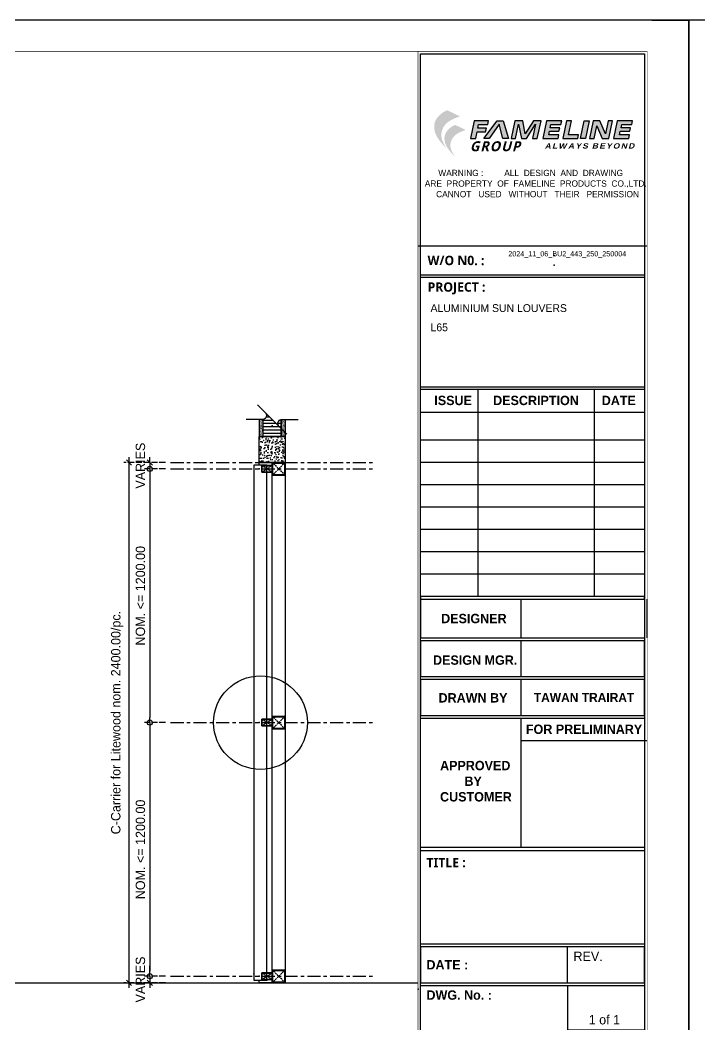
# Model space of a CAD drawing. Header units: millimetres. Extents: x -244126 to 368105, y -173968 to 259060.
# Drawn here: x -29346 to -26736, y 88806 to 92668 of the extents above; entities that cross this region are included whole.
import ezdxf
from ezdxf.enums import TextEntityAlignment as Align

# ---------------------------------------------------------------- set-up
doc = ezdxf.new("R2010")
doc.units = ezdxf.units.MM
doc.header["$MEASUREMENT"] = 0
for name, pattern in [('ACAD_ISO04W100', [30, 24, -3, 0, -3]), ('BORDER2', [22.225, 6.35, -3.175, 6.35, -3.175, 0, -3.175]), ('CENTER', [2, 1.25, -0.25, 0.25, -0.25]), ('HIDDEN', [9.525, 6.35, -3.175]), ('TA_GL_000.00010', [0.000275, 0.0001, -2.5e-05, 2.5e-05, -2.5e-05, 0.0001]), ('TA_GL_050.00000', [137.5, 50, -12.5, 12.5, -12.5, 50]), ('TA_HL_003.00000', [19.5, 10.65, -8.85])]:
    doc.linetypes.add(name, pattern=pattern)
for name, color, linetype in [('000 - D I M', 6, 'Continuous'), ('000 - GRID', 8, 'CENTER'), ('000 - GROUND', 6, 'Continuous'), ('000 - H A T C H', 8, 'Continuous'), ('000 - H I D D E N', 7, 'Continuous'), ('000 - L I N E 0.1', 1, 'Continuous'), ('000 - SYMBOL CON', 1, 'Continuous'), ('000 - T E X T', 4, 'Continuous'), ('000 - TITLEBLOCK', 4, 'Continuous'), ('000 - WIPEOUT', 250, 'Continuous'), ('001 - ASCESSORIES', 1, 'Continuous'), ('002 - STRUCTURAL STEEL', 4, 'Continuous'), ('004 - CONCRETE', 5, 'Continuous'), ('004 - WALL', 3, 'Continuous'), ('A02_LITEWOOD', 7, 'Continuous'), ('A04_TUBE SERIES', 7, 'Continuous')]:
    doc.layers.add(name, color=color, linetype=linetype)
doc.styles.add('Cetury Gothic', font='GOTHIC.TTF')
doc.styles.add('CORDIA', font='cordia.shx')
doc.styles.add('MtXpl_Century_Gothic', font='GOTHICB.TTF')
doc.styles.add('TA', font='Cordia New.ttf', dxfattribs={"height": 4.5})
doc.dimstyles.new('DIM C-C', dxfattribs={"dimtxt": 0.18, "dimasz": 0.1, "dimexe": 0.1, "dimexo": 0.1, "dimgap": 0.09, "dimtad": 1, "dimtoh": 1, "dimzin": 0, "dimdsep": 46, "dimtxsty": 'CORDIA', "dimblk": 'ORIGIN', "dimcen": 0.1, "dimdle": 0.1, "dimclrd": 40, "dimclre": 140, "dimclrt": 3, "dimadec": 0, "dimazin": 0, "dimtfac": 1, "dimtix": 1, "dimtmove": 2, "dimatfit": 3, "dimfxl": 1, "dimtolj": 1, "dimtzin": 0, "dimarcsym": 0})
doc.dimstyles.new('DIM C-E', dxfattribs={"dimscale": 2, "dimtxt": 0.18, "dimasz": 0.1, "dimexe": 0.1, "dimexo": 0.1, "dimgap": 0.09, "dimtad": 1, "dimtoh": 1, "dimzin": 0, "dimdsep": 46, "dimtxsty": 'CORDIA', "dimblk1": 'ORIGIN', "dimblk2": 'OBLIQUE', "dimsah": 1, "dimcen": 0.1, "dimdle": 0.1, "dimclrd": 40, "dimclre": 140, "dimclrt": 3, "dimadec": 0, "dimazin": 0, "dimtfac": 1, "dimtix": 1, "dimtmove": 2, "dimatfit": 3, "dimfxl": 1, "dimtolj": 1, "dimtzin": 0, "dimarcsym": 0})
doc.dimstyles.new('DIM E-C', dxfattribs={"dimscale": 2, "dimtxt": 0.18, "dimasz": 0.1, "dimexe": 0.1, "dimexo": 0.1, "dimgap": 0.09, "dimtad": 1, "dimtoh": 1, "dimzin": 0, "dimdsep": 46, "dimtxsty": 'CORDIA', "dimblk1": 'OBLIQUE', "dimblk2": 'ORIGIN', "dimsah": 1, "dimcen": 0.1, "dimdle": 0.1, "dimclrd": 40, "dimclre": 140, "dimclrt": 3, "dimadec": 0, "dimazin": 0, "dimtfac": 1, "dimtix": 1, "dimtmove": 2, "dimatfit": 3, "dimfxl": 1, "dimtolj": 1, "dimtzin": 0, "dimarcsym": 0})
doc.dimstyles.new('DIM E-E', dxfattribs={"dimscale": 2, "dimtxt": 0.18, "dimasz": 0.1, "dimexe": 0.1, "dimexo": 0.1, "dimgap": 0.09, "dimtad": 1, "dimtoh": 1, "dimzin": 0, "dimdsep": 46, "dimtxsty": 'CORDIA', "dimblk": 'OBLIQUE', "dimcen": 0.1, "dimdle": 0.1, "dimclrd": 40, "dimclre": 140, "dimclrt": 3, "dimadec": 0, "dimazin": 0, "dimtfac": 1, "dimtix": 1, "dimtmove": 2, "dimatfit": 3, "dimfxl": 1, "dimtolj": 1, "dimtzin": 0, "dimarcsym": 0})
pattern_1 = [(127.5, (-50, 1650), (-3.853648, -0.125987), [0, -3.04, 0, -3.4, 0, -3.25]), (97.5, (-50, 1650), (-5.64429, 3.539553), [0, -1.64, 0, -2.74, 0, -1.05]), (57.5, (-50, 1647.54), (-0.011318, 6.228284), [0, -1, 0, -3.6, 0, -4.7]), (47.5, (-50, 1647.54), (-1.75535, 6.012253), [0, -0.5, 0, -2.36, 0, -2.7])]

# ---------------------------------------------------------------- blocks, each defined once
blk = doc.blocks.new('A$Cfd196da9')
at = {"color": 0, "linetype": 'ByBlock', "const_width": 0.1}
blk.add_lwpolyline([(-143.5, -98), (96.5, -98), (96.5, 99), (-143.5, 99)], close=True, dxfattribs=at)
blk = doc.blocks.new('A$C5e861bfc')
h = blk.add_hatch(color=3)
h.dxf.hatch_style = 1
h.set_gradient(color1=(51, 51, 51), color2=(132, 132, 132), tint=1, name='INVHEMISPHERICAL')
edge = h.paths.add_edge_path()
edge.add_spline(control_points=[(5.54, -18.72), (5.44, -18.58), (5.23, -18.29), (4.89, -17.68), (4.56, -16.94), (4.44, -16.06), (4.56, -15.27), (4.88, -14.53), (5.5, -13.73), (6.6, -13.02), (7.54, -12.69), (8.06, -12.5)], knot_values=[0, 0, 0, 0, 3.999368, 8.221458, 16.423435, 22.935826, 28.683381, 35.030362, 41.70231, 52.106571, 65.045306, 65.045306, 65.045306, 65.045306], degree=3, periodic=0)
edge.add_line((8.06, -12.5), (5.6, -11.32))
edge.add_spline(control_points=[(5.6, -11.32), (5.32, -11.46), (4.73, -11.74), (3.98, -12.38), (3.4, -13.13), (3.1, -13.98), (3.08, -14.86), (3.32, -15.84), (3.79, -16.71), (4.37, -17.47), (4.91, -18.12), (5.32, -18.51), (5.54, -18.72)], knot_values=[0, 0, 0, 0, 7.114643, 15.455222, 22.761373, 29.246418, 36.248595, 42.954952, 52.716962, 59.173886, 65.493194, 72.469008, 72.469008, 72.469008, 72.469008], degree=3, periodic=0)
edge = h.paths.add_edge_path(flags=16)
edge.add_spline(control_points=[(6.49, -12.96), (6.44, -12.94), (6.24, -12.87), (5.74, -12.84), (4.99, -12.89), (4.16, -13.03), (3.69, -13.32), (3.49, -13.44)], knot_values=[0, 0, 0, 0, 1.056476, 5.025479, 11.599149, 18.811417, 24.352285, 24.352285, 24.352285, 24.352285], degree=3, periodic=0)
edge.add_spline(control_points=[(3.49, -13.44), (3.5, -13.41), (3.52, -13.37), (3.6, -13.21), (3.67, -13.09), (3.86, -12.81), (3.99, -12.66), (4.27, -12.37), (4.44, -12.22), (4.7, -12.02), (4.78, -11.96), (4.97, -11.84), (5.06, -11.79), (5.27, -11.67), (5.38, -11.62), (5.53, -11.54), (5.56, -11.53), (5.6, -11.51)], knot_values=[0.636744, 0.636744, 0.636744, 0.636744, 1.528083, 1.528083, 5.150301, 5.150301, 9.845601, 9.845601, 15.15015, 15.15015, 17.802424, 17.802424, 20.454698, 20.454698, 23.491903, 23.491903, 24.373762, 24.373762, 24.373762, 24.373762], degree=3, periodic=0)
edge.add_line((5.6, -11.51), (7.62, -12.48))
edge.add_spline(control_points=[(7.62, -12.48), (7.51, -12.52), (7.39, -12.56), (7.01, -12.71), (6.75, -12.82), (6.49, -12.96)], knot_values=[3.151221, 3.151221, 3.151221, 3.151221, 5.963358, 5.963358, 12.618488, 12.618488, 12.618488, 12.618488], degree=3, periodic=0)
h = blk.add_hatch(color=253)
h.dxf.hatch_style = 1
edge = h.paths.add_edge_path()
edge.add_spline(control_points=[(5.6, -11.51), (5.56, -11.53), (5.53, -11.54), (5.38, -11.62), (5.27, -11.67), (5.06, -11.79), (4.97, -11.84), (4.78, -11.96), (4.7, -12.02), (4.44, -12.22), (4.27, -12.37), (3.99, -12.66), (3.86, -12.81), (3.67, -13.09), (3.6, -13.21), (3.52, -13.37), (3.5, -13.41), (3.49, -13.44)], knot_values=[0.636744, 0.636744, 0.636744, 0.636744, 1.518603, 1.518603, 4.555808, 4.555808, 7.208082, 7.208082, 9.860357, 9.860357, 15.164905, 15.164905, 19.860205, 19.860205, 23.482423, 23.482423, 24.373762, 24.373762, 24.373762, 24.373762], degree=3, periodic=0)
edge.add_spline(control_points=[(3.49, -13.44), (3.69, -13.32), (4.16, -13.03), (4.99, -12.89), (5.74, -12.84), (6.24, -12.87), (6.44, -12.94), (6.49, -12.96)], knot_values=[0, 0, 0, 0, 5.540868, 12.753135, 19.326806, 23.295809, 24.352285, 24.352285, 24.352285, 24.352285], degree=3, periodic=0)
edge.add_spline(control_points=[(6.49, -12.96), (6.75, -12.82), (7.01, -12.71), (7.39, -12.56), (7.51, -12.52), (7.62, -12.48)], knot_values=[3.151221, 3.151221, 3.151221, 3.151221, 9.806351, 9.806351, 12.618488, 12.618488, 12.618488, 12.618488], degree=3, periodic=0)
edge.add_line((7.62, -12.48), (5.6, -11.51))
edge = h.paths.add_edge_path()
edge.add_spline(control_points=[(7.13, -14.3), (7.11, -14.31), (7.08, -14.32), (6.96, -14.38), (6.86, -14.43), (6.69, -14.52), (6.61, -14.57), (6.47, -14.67), (6.39, -14.72), (6.18, -14.88), (6.05, -15), (5.81, -15.25), (5.71, -15.37), (5.55, -15.59), (5.49, -15.7), (5.42, -15.83), (5.41, -15.86), (5.4, -15.88)], knot_values=[0.636744, 0.636744, 0.636744, 0.636744, 1.518603, 1.518603, 4.555808, 4.555808, 7.208082, 7.208082, 9.860357, 9.860357, 15.164905, 15.164905, 19.860205, 19.860205, 23.482423, 23.482423, 24.373762, 24.373762, 24.373762, 24.373762], degree=3, periodic=0)
edge.add_spline(control_points=[(5.4, -15.88), (5.44, -15.86), (5.49, -15.83), (5.54, -15.8)], knot_values=[0, 0, 0, 0, 1.522018, 1.522018, 1.522018, 1.522018], degree=3, periodic=0)
edge.add_spline(control_points=[(5.54, -15.8), (5.63, -15.75), (5.72, -15.7), (5.82, -15.65)], knot_values=[1.522018, 1.522018, 1.522018, 1.522018, 4.566053, 4.566053, 4.566053, 4.566053], degree=3, periodic=0)
edge.add_spline(control_points=[(5.82, -15.65), (5.85, -15.64), (5.95, -15.59), (6.05, -15.56), (6.12, -15.54)], knot_values=[4.566053, 4.566053, 4.566053, 4.566053, 5.540868, 7.610089, 7.610089, 7.610089, 7.610089], degree=3, periodic=0)
edge.add_spline(control_points=[(6.12, -15.54), (6.22, -15.51), (6.33, -15.49), (6.43, -15.47)], knot_values=[7.610089, 7.610089, 7.610089, 7.610089, 10.654125, 10.654125, 10.654125, 10.654125], degree=3, periodic=0)
edge.add_spline(control_points=[(6.43, -15.47), (6.51, -15.46), (6.67, -15.44), (6.83, -15.43), (6.91, -15.42)], knot_values=[10.654125, 10.654125, 10.654125, 10.654125, 12.753135, 15.220178, 15.220178, 15.220178, 15.220178], degree=3, periodic=0)
edge.add_spline(control_points=[(6.91, -15.42), (7.05, -15.41), (7.21, -15.4), (7.38, -15.41), (7.39, -15.41)], knot_values=[15.220178, 15.220178, 15.220178, 15.220178, 19.326806, 19.786231, 19.786231, 19.786231, 19.786231], degree=3, periodic=0)
edge.add_spline(control_points=[(7.39, -15.41), (7.47, -15.41), (7.55, -15.41), (7.63, -15.43)], knot_values=[19.786231, 19.786231, 19.786231, 19.786231, 22.069258, 22.069258, 22.069258, 22.069258], degree=3, periodic=0)
edge.add_spline(control_points=[(7.63, -15.43), (7.67, -15.43), (7.73, -15.44), (7.78, -15.46), (7.79, -15.46)], knot_values=[22.069258, 22.069258, 22.069258, 22.069258, 23.295809, 23.591276, 23.591276, 23.591276, 23.591276], degree=3, periodic=0)
edge.add_spline(control_points=[(7.79, -15.46), (7.81, -15.47), (7.84, -15.48), (7.86, -15.49)], knot_values=[23.591276, 23.591276, 23.591276, 23.591276, 24.352285, 24.352285, 24.352285, 24.352285], degree=3, periodic=0)
edge.add_spline(control_points=[(7.86, -15.49), (8.08, -15.38), (8.3, -15.29), (8.61, -15.16), (8.7, -15.13), (8.8, -15.1)], knot_values=[3.151221, 3.151221, 3.151221, 3.151221, 9.806351, 9.806351, 12.618488, 12.618488, 12.618488, 12.618488], degree=3, periodic=0)
edge.add_line((8.8, -15.1), (7.13, -14.3))
h = blk.add_hatch(color=3)
h.dxf.hatch_style = 1
h.paths.add_polyline_path([(10.09, -16.74), (11.08, -16.74), (11.34, -15.48), (12.98, -15.48), (13.13, -14.78), (11.49, -14.78), (11.64, -14.07), (13.4, -14.07), (13.56, -13.35), (10.81, -13.35)])
h.paths.add_polyline_path([(12.64, -16.74), (13.64, -16.74), (15.55, -14), (16.27, -16.74), (17.37, -16.74), (16.33, -13.35), (15.17, -13.35)])
h.paths.add_polyline_path([(19.3, -13.97), (19.86, -16.74), (20.86, -16.74), (22.59, -13.98), (22, -16.74), (22.91, -16.74), (23.63, -13.35), (22.16, -13.35), (20.58, -15.88), (20.1, -13.35), (18.59, -13.35), (17.87, -16.74), (18.71, -16.74)])
h.paths.add_polyline_path([(23.95, -16.74), (26.88, -16.74), (27.03, -16.02), (25.1, -16.02), (25.24, -15.36), (27.06, -15.36), (27.2, -14.69), (25.38, -14.69), (25.51, -14.07), (27.45, -14.07), (27.6, -13.35), (24.67, -13.35)])
h.paths.add_polyline_path([(27.79, -16.74), (30.67, -16.74), (30.82, -16.02), (28.91, -16.02), (29.48, -13.35), (28.51, -13.35)])
h.paths.add_polyline_path([(31.18, -16.74), (32.14, -16.74), (32.86, -13.35), (31.9, -13.35)])
h.paths.add_polyline_path([(32.92, -16.74), (33.8, -16.74), (34.32, -14.3), (35.35, -16.74), (36.65, -16.74), (37.37, -13.35), (36.5, -13.35), (35.98, -15.83), (34.93, -13.35), (33.64, -13.35)])
h.paths.add_polyline_path([(37.55, -16.74), (40.48, -16.74), (40.63, -16.02), (38.7, -16.02), (38.84, -15.36), (40.66, -15.36), (40.8, -14.69), (38.98, -14.69), (39.11, -14.07), (41.05, -14.07), (41.2, -13.35), (38.27, -13.35)])
h = blk.add_hatch(color=3)
h.dxf.hatch_style = 1
h.set_gradient(color1=(51, 51, 51), color2=(132, 132, 132), tint=1, name='INVHEMISPHERICAL')
edge = h.paths.add_edge_path()
edge.add_spline(control_points=[(7.08, -20.22), (7, -20.11), (6.83, -19.87), (6.55, -19.37), (6.28, -18.76), (6.18, -18.04), (6.28, -17.39), (6.55, -16.78), (7.06, -16.12), (7.96, -15.54), (8.73, -15.27), (9.16, -15.11)], knot_values=[0, 0, 0, 0, 3.28902, 6.761203, 13.506384, 18.862075, 23.588778, 28.808439, 34.295348, 42.851654, 53.492273, 53.492273, 53.492273, 53.492273], degree=3, periodic=0)
edge.add_line((9.16, -15.11), (7.13, -14.14))
edge.add_spline(control_points=[(7.13, -14.14), (6.91, -14.25), (6.42, -14.49), (5.8, -15.01), (5.32, -15.63), (5.08, -16.33), (5.06, -17.05), (5.26, -17.86), (5.65, -18.57), (6.13, -19.2), (6.57, -19.74), (6.9, -20.06), (7.08, -20.22)], knot_values=[0, 0, 0, 0, 5.850974, 12.71014, 18.718608, 24.051811, 29.810295, 35.325501, 43.35363, 48.663707, 53.86061, 59.597414, 59.597414, 59.597414, 59.597414], degree=3, periodic=0)
edge = h.paths.add_edge_path(flags=16)
edge.add_spline(control_points=[(6.12, -15.54), (6.05, -15.56), (5.95, -15.59), (5.85, -15.64), (5.82, -15.65)], knot_values=[4.566053, 4.566053, 4.566053, 4.566053, 6.635274, 7.610089, 7.610089, 7.610089, 7.610089], degree=3, periodic=0)
edge.add_spline(control_points=[(5.82, -15.65), (5.72, -15.7), (5.63, -15.75), (5.54, -15.8)], knot_values=[1.522018, 1.522018, 1.522018, 1.522018, 4.566053, 4.566053, 4.566053, 4.566053], degree=3, periodic=0)
edge.add_spline(control_points=[(5.54, -15.8), (5.49, -15.83), (5.44, -15.86), (5.4, -15.88)], knot_values=[0, 0, 0, 0, 1.522018, 1.522018, 1.522018, 1.522018], degree=3, periodic=0)
edge.add_spline(control_points=[(5.4, -15.88), (5.41, -15.86), (5.42, -15.83), (5.49, -15.7), (5.55, -15.59), (5.71, -15.37), (5.81, -15.25), (6.05, -15), (6.18, -14.88), (6.39, -14.72), (6.47, -14.67), (6.61, -14.57), (6.69, -14.52), (6.86, -14.43), (6.96, -14.38), (7.08, -14.32), (7.11, -14.31), (7.13, -14.3)], knot_values=[0.636744, 0.636744, 0.636744, 0.636744, 1.528083, 1.528083, 5.150301, 5.150301, 9.845601, 9.845601, 15.15015, 15.15015, 17.802424, 17.802424, 20.454698, 20.454698, 23.491903, 23.491903, 24.373762, 24.373762, 24.373762, 24.373762], degree=3, periodic=0)
edge.add_line((7.13, -14.3), (8.8, -15.1))
edge.add_spline(control_points=[(8.8, -15.1), (8.7, -15.13), (8.61, -15.16), (8.3, -15.29), (8.08, -15.38), (7.86, -15.49)], knot_values=[3.151221, 3.151221, 3.151221, 3.151221, 5.963358, 5.963358, 12.618488, 12.618488, 12.618488, 12.618488], degree=3, periodic=0)
edge.add_spline(control_points=[(7.86, -15.49), (7.84, -15.48), (7.81, -15.47), (7.79, -15.46)], knot_values=[23.591276, 23.591276, 23.591276, 23.591276, 24.352285, 24.352285, 24.352285, 24.352285], degree=3, periodic=0)
edge.add_spline(control_points=[(7.79, -15.46), (7.78, -15.46), (7.73, -15.44), (7.67, -15.43), (7.63, -15.43)], knot_values=[22.069258, 22.069258, 22.069258, 22.069258, 22.364725, 23.591276, 23.591276, 23.591276, 23.591276], degree=3, periodic=0)
edge.add_spline(control_points=[(7.63, -15.43), (7.55, -15.41), (7.47, -15.41), (7.39, -15.41)], knot_values=[19.786231, 19.786231, 19.786231, 19.786231, 22.069258, 22.069258, 22.069258, 22.069258], degree=3, periodic=0)
edge.add_spline(control_points=[(7.39, -15.41), (7.38, -15.41), (7.21, -15.4), (7.05, -15.41), (6.91, -15.42)], knot_values=[15.220178, 15.220178, 15.220178, 15.220178, 15.679604, 19.786231, 19.786231, 19.786231, 19.786231], degree=3, periodic=0)
edge.add_spline(control_points=[(6.91, -15.42), (6.83, -15.43), (6.67, -15.44), (6.51, -15.46), (6.43, -15.47)], knot_values=[10.654125, 10.654125, 10.654125, 10.654125, 13.121167, 15.220178, 15.220178, 15.220178, 15.220178], degree=3, periodic=0)
edge.add_spline(control_points=[(6.43, -15.47), (6.33, -15.49), (6.22, -15.51), (6.12, -15.54)], knot_values=[7.610089, 7.610089, 7.610089, 7.610089, 10.654125, 10.654125, 10.654125, 10.654125], degree=3, periodic=0)
at = {"color": 3, "linetype": 'Continuous'}
for p, q in [((0, -37.38), (44, -37.38)), ((11.47, -65.02), (11.47, -104.74)), ((33.82, -65.02), (33.82, -104.74)), ((0.5, -69.32), (43.5, -69.32)), ((0.5, -105.27), (0.5, -112.72)), ((19.76, -105.27), (19.76, -112.72)), ((44, -112.72), (44, -105.27)), ((0.5, -112.72), (43.5, -112.72)), ((19.76, -113.26), (19.76, -120.17)), ((19.76, -120.71), (19.76, -127.62)), ((19.76, -128.16), (19.76, -153.01)), ((19.76, -132.46), (44, -132.46)), ((28.7, -179.01), (28.7, -172.1)), ((28.7, -179.54), (28.7, -196.46)), ((28.7, -188.07), (43.5, -188.07))]:
    blk.add_line(p, q, dxfattribs=at)
at = {"color": 8, "linetype": 'Continuous'}
for p, q in [((0.5, -74.63), (43.5, -74.63)), ((0.5, -78.93), (43.5, -78.93)), ((0.5, -83.23), (43.5, -83.23)), ((0.5, -87.53), (43.5, -87.53)), ((0.5, -91.83), (43.5, -91.83)), ((0.5, -96.14), (43.5, -96.14)), ((0.5, -100.44), (43.5, -100.44))]:
    blk.add_line(p, q, dxfattribs=at)
at = {"color": 3}
for points in [[(13.56, -13.35), (10.81, -13.35), (10.09, -16.74), (11.08, -16.74), (11.34, -15.48), (12.98, -15.48), (13.13, -14.78), (11.49, -14.78), (11.64, -14.07), (13.4, -14.07), (13.56, -13.35)], [(12.64, -16.74), (15.17, -13.35), (16.33, -13.35), (17.37, -16.74), (16.27, -16.74), (15.55, -14), (13.64, -16.74), (12.64, -16.74)], [(17.87, -16.74), (18.71, -16.74), (19.3, -13.97), (19.86, -16.74), (20.86, -16.74), (22.59, -13.98), (22, -16.74), (22.91, -16.74), (23.63, -13.35), (22.16, -13.35), (20.58, -15.88), (20.1, -13.35), (18.59, -13.35), (17.87, -16.74)], [(29.48, -13.35), (28.51, -13.35), (27.79, -16.74), (30.67, -16.74), (30.82, -16.02), (28.91, -16.02), (29.48, -13.35)], [(31.9, -13.35), (32.86, -13.35), (32.14, -16.74), (31.18, -16.74), (31.9, -13.35)], [(32.92, -16.74), (33.8, -16.74), (34.32, -14.3), (35.35, -16.74), (36.65, -16.74), (37.37, -13.35), (36.5, -13.35), (35.98, -15.83), (34.93, -13.35), (33.64, -13.35), (32.92, -16.74)]]:
    blk.add_lwpolyline(points, dxfattribs=at)
for points in [[(25.51, -14.07), (27.45, -14.07), (27.6, -13.35), (24.67, -13.35), (23.95, -16.74), (26.88, -16.74), (27.03, -16.02), (25.1, -16.02), (25.24, -15.36), (27.06, -15.36), (27.2, -14.69), (25.38, -14.69)], [(39.11, -14.07), (41.05, -14.07), (41.2, -13.35), (38.27, -13.35), (37.55, -16.74), (40.48, -16.74), (40.63, -16.02), (38.7, -16.02), (38.84, -15.36), (40.66, -15.36), (40.8, -14.69), (38.98, -14.69)]]:
    blk.add_lwpolyline(points, close=True, dxfattribs=at)
at = {"color": 3, "linetype": 'Continuous'}
for points in [[(0.5, -42.94), (43.5, -42.94), (43.5, -43.48), (0.5, -43.48)], [(0.5, -64.48), (43.5, -64.48), (43.5, -65.02), (0.5, -65.02)], [(0.5, -105.27), (43.5, -105.27), (43.5, -104.74), (0.5, -104.74)], [(0.5, -120.17), (43.5, -120.17), (43.5, -113.26), (0.5, -113.26)], [(0.5, -127.62), (43.5, -127.62), (43.5, -120.71), (0.5, -120.71)], [(0.5, -128.16), (43.5, -128.16), (43.5, -153.01), (0.5, -153.01)], [(0.5, -153.55), (43.5, -153.55), (43.5, -171.56), (0.5, -171.56)], [(0.5, -179.01), (43.5, -179.01), (43.5, -172.1), (0.5, -172.1)], [(0.5, -179.54), (43.5, -179.54), (43.5, -196.5), (0.5, -196.5)]]:
    blk.add_lwpolyline(points, close=True, dxfattribs=at)
at = {"layer": '000 - T E X T', "color": 3, "const_width": 0.1}
blk.add_lwpolyline([(0, -197), (44, -197), (44, 0), (0, 0)], close=True, dxfattribs=at)
at = {"color": 4, "style": 'Cetury Gothic'}
for s, p in [(' WARNING :         ALL  DESIGN  AND  DRAWING', (3.45, -23.97)), ('ARE  PROPERTY  OF  FAMELINE  PRODUCTS  CO.,LTD.', (1.3, -26.01)), (' CANNOT   USED   WITHOUT   THEIR   PERMISSION', (3.03, -28.04))]:
    blk.add_text(s, height=1.2, dxfattribs=at).set_placement(p)
at = {"color": 4, "linetype": 'BORDER2', "style": 'MtXpl_Century_Gothic'}
blk.add_text('TAWAN TRAIRAT', height=1.7201, dxfattribs=at).set_placement((31.88, -124.17), align=Align.MIDDLE_CENTER)
at = {"color": 2, "attachment_point": 1, "style": 'Cetury Gothic'}
for s, width, insert, char_height in [('{\\f@Meiryo UI|b1|i1|c0|p34;\\T1.1;GROUP}', 12.1049, (9.96, -17.28), 1.9183), ('{\\fArial Black|b0|i1|c0|p34;\\T1.2;ALWAYS BEYOND}', 19.6239, (24.32, -17.67), 1.0231)]:
    blk.add_mtext_dynamic_manual_height_columns(s, width=width, gutter_width=3.2, heights=[0], dxfattribs=dict(at, insert=insert, char_height=char_height))
at = {"color": 4, "char_height": 1.8, "style": 'Cetury Gothic'}
for s, insert, attachment_point in [('{\\f@Malgun Gothic|b1|i0|c0|p34;W/O N0. :}', (1.84, -39.29), 1), ('{\\f@Malgun Gothic|b1|i0|c0|p34;PROJECT :}', (1.84, -44.4), 1), ('{\\fCentury Gothic|b1|i0|c0|p34;ISSUE}', (6.74, -66.19), 2), ('{\\fCentury Gothic|b1|i0|c0|p34;DESCRIPTION}', (22.65, -66.19), 2), ('{\\fCentury Gothic|b1|i0|c0|p34;DATE}', (38.55, -66.19), 2), ('{\\fCentury Gothic|b1|i0|c0|p34;DESIGNER}', (4.44, -108.1), 1), ('{\\fCentury Gothic|b1|i0|c0|p34;DESIGN MGR.}', (2.88, -116.09), 1), ('{\\fCentury Gothic|b1|i0|c0|p34;DRAWN BY}', (3.94, -123.34), 1), ('{\\fCentury Gothic|b1|i0|c0|p34;FOR PRELIMINARY}', (31.88, -129.38), 2), ('{\\fCentury Gothic|b1|i0|c0|p34;APPROVED\\P       BY\\PCUSTOMER}', (4.23, -136.36), 1), ('{\\f@Malgun Gothic|b1|i0|c0|p34;TITLE :}', (1.62, -155), 1), ('REV.', (29.85, -173.02), 1), ('{\\fCentury Gothic|b1|i0|c0|p34;DATE :}', (1.62, -174.64), 1), ('{\\fCentury Gothic|b1|i0|c0|p34;DWG. No. :}', (1.62, -180.46), 1)]:
    blk.add_mtext(s, dxfattribs=dict(at, insert=insert, attachment_point=attachment_point))
blk = doc.blocks.new('*U3058')
for p in [(5423, 3295.3), (5423, 3258.3)]:
    blk.add_point(p)
at = {"layer": '000 - L I N E 0.1', "color": 21, "linetype": 'Continuous'}
for points in [[(142.4, 4200), (0, 4200), (0, 4057.6)], [(5797.6, 4200), (5940, 4200), (5940, 4057.6)]]:
    blk.add_lwpolyline(points, dxfattribs=at)
at = {"layer": '000 - T E X T', "color": 3, "const_width": 2}
blk.add_lwpolyline([(5780, 140), (4900, 140), (4900, 4080), (5780, 4080)], close=True, dxfattribs=at)
at = {"layer": '000 - T E X T', "color": 3}
blk.add_lwpolyline([(5770, 150), (4910, 150), (4910, 4070), (5770, 4070)], close=True, dxfattribs=at)
at = {"layer": '000 - TITLEBLOCK', "color": 250}
blk.add_lwpolyline([(0, 0), (5940, 0), (5940, 4200), (0, 4200)], close=True, dxfattribs=at)
at = {"xscale": 20, "yscale": 20, "zscale": 20}
blk.add_blockref('A$C5e861bfc', (4900, 4080), dxfattribs=at)
at = {"layer": '000 - T E X T', "color": 3, "xscale": 20, "yscale": 20, "zscale": 20}
blk.add_blockref('A$Cfd196da9', (2970, 2100), dxfattribs=at)
at = {"color": 4, "style": 'TA'}
blk.add_attdef('PAPER_SIZE', text='', height=25, dxfattribs=at).set_placement((5686, 99.7), align=Align.MIDDLE_RIGHT)
blk.add_attdef('SCALE_SIZE', text='', height=25, dxfattribs=at).set_placement((5735.1, 100.3), align=Align.MIDDLE_LEFT)
at = {"layer": '000 - T E X T', "color": 250, "style": 'TA'}
for tag, height, p in [('SUPERLINK', 20, (172.6, 4157.7)), ('NAMEFILE', 20, (172.6, 4117.6)), ('SC', 400, (33.6, 3752.1))]:
    blk.add_attdef(tag, text='', height=height, dxfattribs=at).set_placement(p, align=Align.MIDDLE_LEFT)
at = {"layer": '000 - T E X T', "color": 4, "style": 'TA'}
for tag, height, p in [('PRELIM_NAME_JOB_1', 20, (5246.7, 3301.9)), ('PRELIM_NAME_JOB_2', 20, (5246.7, 3258.3)), ('PRELIM_NAME_PROJECT_1', 30, (4948.1, 3093.1)), ('PRELIM_NAME_PROJECT_2', 30, (4948.1, 3019.1)), ('PRELIM_NAME_PROJECT_3', 30, (4948.1, 2945.1)), ('PRELIM_NAME_TITLE_3', 24, (4955.1, 739.9)), ('DRAWING_NO1', 24, (4946.1, 329.2)), ('DRAWING_NO2', 24, (4946.1, 249.1)), ('PRELIM_NAME_TITLE_1', 1.2, (247.8, 43.7)), ('PRELIM_NAME_TITLE_2', 1.2, (247.8, 40.3))]:
    blk.add_attdef(tag, text='', height=height, dxfattribs=at).set_placement(p, align=Align.MIDDLE_LEFT)
at = {"layer": '000 - T E X T', "color": 4, "style": 'Cetury Gothic'}
for tag, p in [('SHEET_NO.', (5615.8, 340)), ('TOTAL_SHEET_NO.', (5609.7, 176.4))]:
    blk.add_attdef(tag, text='', height=36, dxfattribs=at).set_placement(p, align=Align.CENTER)
at = {"layer": '000 - T E X T', "color": 4, "style": 'TA'}
blk.add_attdef('NAME_REMARK', (552.9, 173), '', height=40, dxfattribs=at)
blk = doc.blocks.new('000 - CONCRETE_COLUMN_100x100mm.-CUT_VIEW')
at = {"layer": '000 - H A T C H'}
h = blk.add_hatch(dxfattribs=at)
h.set_pattern_fill('AR-CONC', color=256, scale=4)
h.set_pattern_definition([(50, (-55619.507, -25057.84), (28.690407, -2.510085), [3, -33]), (355, (-55619.507, -25057.84), (-5.550053, 30.087685), [2.4, -26.4]), (100.451444, (-55617.116, -25058.05), (23.140354, 27.5776), [2.549608, -28.045684]), (46.1842, (-55619.507, -25049.84), (42.689653, -6.620771), [4.5, -49.5]), (96.635635, (-55615.95, -25050.39), (37.386478, 38.964744), [3.824414, -42.06855]), (351.18416, (-55619.507, -25049.84), (37.386478, 38.964744), [3.6, -39.6]), (21, (-55615.507, -25051.84), (23.876282, -16.104756), [3, -33]), (326, (-55615.507, -25051.84), (9.732613, 29.006002), [2.4, -26.4]), (71.451445, (-55613.517, -25053.182), (33.608895, 12.901246), [2.549608, -28.045684]), (37.5, (-55619.507, -25057.84), (0.4863942, 13.3157542), [0, -26.08, 0, -26.8, 0, -26.5]), (7.5, (-55619.507, -25057.84), (10.5227815, 15.7764685), [0, -15.28, 0, -25.48, 0, -10.1]), (327.5, (-55628.427, -25057.84), (21.3528974, -0.9021949), [0, -10, 0, -31.2, 0, -41.4]), (317.5, (-55632.427, -25057.84), (23.327447, 4.0041993), [0, -13, 0, -20.72, 0, -29.4])])
h.paths.add_polyline_path([(-50, -50), (50, -50), (50, 50), (-50, 50)])
at = {"layer": '004 - CONCRETE'}
blk.add_lwpolyline([(-50, -50), (50, -50), (50, 50), (-50, 50)], close=True, dxfattribs=at)
blk = doc.blocks.new('*U3063')
at = {"layer": '000 - H A T C H'}
h = blk.add_hatch(dxfattribs=at)
h.set_pattern_fill('AR-SAND', color=8, scale=2, angle=90)
h.set_pattern_definition(pattern_1)
h.paths.add_polyline_path([(-100, 2200), (-100, 2100), (-85, 2100), (-85, 2200)])
h = blk.add_hatch(dxfattribs=at)
h.set_pattern_fill('ANSI31', color=8, scale=100, angle=135)
h.set_pattern_definition([(180, (43909.929, -41731.306), (-2e-15, -12.5), [])])
h.paths.add_polyline_path([(-15, 2200), (-15, 2100), (-85, 2100), (-85, 2200)])
h = blk.add_hatch(dxfattribs=at)
h.set_pattern_fill('AR-SAND', color=8, scale=2, angle=90)
h.set_pattern_definition(pattern_1)
h.paths.add_polyline_path([(-15, 2100), (-15, 2200), (0, 2200), (0, 2100)])
at = {"color": 3}
for points in [[(-100, 2200), (-100, 2100), (-85, 2100), (-85, 2200)], [(-15, 2100), (-15, 2200), (0, 2200), (0, 2100)]]:
    blk.add_lwpolyline(points, close=True, dxfattribs=at)
at = {"color": 2}
blk.add_lwpolyline([(-15, 2200), (-15, 2100), (-85, 2100), (-85, 2200)], close=True, dxfattribs=at)
at = {"layer": '004 - WALL', "color": 0, "linetype": 'ByBlock'}
blk.add_lwpolyline([(0, 0), (-100, 0), (-100, 2000), (0, 2000)], close=True, dxfattribs=at)
at = {"color": 3, "xscale": -1, "rotation": 90}
blk.add_blockref('000 - CONCRETE_COLUMN_100x100mm.-CUT_VIEW', (-50, 2050), dxfattribs=at)
blk = doc.blocks.new('*U3064')
at = {"color": 3}
blk.add_wipeout([(-0.97, 1.97), (0.97, 0.03), (0.89, 0.22), (0.87, 0.42), (0.92, 0.62), (1.03, 0.8), (1.18, 0.93), (1.38, 1.01), (4, 1.01), (4, 4.41), (-4, 4.4), (-4, 1), (-1.37, 1.01), (-1.18, 1.08), (-1.02, 1.21), (-0.91, 1.38), (-0.87, 1.58), (-0.89, 1.79)], dxfattribs=at).dxf.layer = '000 - WIPEOUT'
at = {"color": 250}
blk.add_lwpolyline([(4, 1.01), (4, 1.01)], dxfattribs=at)
at = {"color": 3}
blk.add_point((0, 0), dxfattribs=at)
at = {"layer": '000 - SYMBOL CON', "color": 0, "extrusion": (0, 0, -1)}
blk.add_line((2.27, -1.26), (-2.27, 3.27), dxfattribs=at)
at = {"layer": '000 - SYMBOL CON', "color": 0}
for p, q in [((-1.37, 1.01), (-4, 1)), ((1.38, 1.01), (4, 1.01))]:
    blk.add_line(p, q, dxfattribs=at)
at = {"layer": '000 - SYMBOL CON', "color": 0, "extrusion": (0, 0, -1)}
for centre, radius, start, end in [((1.5, 1.63), 0.634, 146.7272, 258.2728), ((-1.51, 0.38), 0.638, 326.68, 78.0794)]:
    blk.add_arc(centre, radius, start, end, dxfattribs=at)
blk = doc.blocks.new('*U3043')
at = {"color": 250}
blk.add_wipeout([(50, 0), (50, 50), (0, 50), (0, 0)], dxfattribs=at).dxf.layer = '000 - WIPEOUT'
at = {"layer": '000 - H A T C H'}
h = blk.add_hatch(dxfattribs=at)
h.set_pattern_fill('ANSI32', color=256, scale=0.25)
h.set_pattern_definition([(45, (37.5, 37.5), (-1.6838, 1.6838), []), (45, (38.6225, 37.5), (-1.6838, 1.6838), [])])
edge = h.paths.add_edge_path()
edge.add_line((50, 3), (50, 47))
edge.add_arc((47, 47), 3, 0, 90)
edge.add_line((47, 50), (3, 50))
edge.add_arc((3, 47), 3, 90, 180)
edge.add_line((0, 47), (0, 3))
edge.add_arc((3, 3), 3, 180, 270)
edge.add_line((3, 0), (47, 0))
edge.add_arc((47, 3), 3, 270, 360)
edge = h.paths.add_edge_path(flags=16)
edge.add_line((47.7, 4.3), (47.7, 45.7))
edge.add_arc((45.7, 45.7), 2, 0, 90)
edge.add_line((45.7, 47.7), (4.3, 47.7))
edge.add_arc((4.3, 45.7), 2, 90, 180)
edge.add_line((2.3, 45.7), (2.3, 4.3))
edge.add_arc((4.3, 4.3), 2, 180, 270)
edge.add_line((4.3, 2.3), (45.7, 2.3))
edge.add_arc((45.7, 4.3), 2, 270, 360)
at = {"layer": '000 - H I D D E N', "color": 8, "linetype": 'HIDDEN'}
for p, q in [((50, 0), (0, 50)), ((50, 50), (0, 0))]:
    blk.add_line(p, q, dxfattribs=at)
at = {"layer": '002 - STRUCTURAL STEEL', "color": 0}
for points in [[(50, 3), (50, 47, 0.414214), (47, 50), (3, 50, 0.414214), (0, 47), (0, 3, 0.414214), (3, 0), (47, 0, 0.414214)], [(47.7, 4.3), (47.7, 45.7, 0.414214), (45.7, 47.7), (4.3, 47.7, 0.414214), (2.3, 45.7), (2.3, 4.3, 0.414214), (4.3, 2.3), (45.7, 2.3, 0.414214)]]:
    blk.add_lwpolyline(points, format="xyb", close=True, dxfattribs=at)
at = {"layer": 'Defpoints', "color": 250}
blk.add_lwpolyline([(50, 0), (50, 50), (0, 50), (0, 0)], close=True, dxfattribs=at)
blk = doc.blocks.new('*U4895')
at = {"layer": 'A02_LITEWOOD', "color": 0, "style": 'TA', "flags": 1}
for tag, p in [('ITEM_VALUE', (10, -52.5)), ('PRODUCT_NAME_VALUE', (60, -52.5)), ('ITEM_NUMBER_VALUE', (120, -52.5)), ('PRODUCT_CODE_VALUE', (160, -52.5)), ('SELLING_PRICE_VALUE', (200, -52.5)), ('UNIT_VALUE', (230, -52.5)), ('TYPE_OF_COLOR_VALUE', (255, -52.5)), ('SECTION_VALUE', (285, -52.5))]:
    blk.add_attdef(tag, text='', height=1.8, dxfattribs=at).set_placement(p, align=Align.MIDDLE_CENTER)
at = {"color": 0, "ltscale": 300}
blk.add_wipeout([(0, -25), (1980, -25), (1980, 25), (0, 25)], dxfattribs=at).dxf.layer = '000 - WIPEOUT'
blk.add_lwpolyline([(0, -25), (1980, -25), (1980, 25), (0, 25)], close=True, dxfattribs=at)
for p in [(25, 25), (0, -25)]:
    blk.add_point(p, dxfattribs=at)
blk = doc.blocks.new('000 - ASSCESSORIES_FAMELINE_ALC-CARRIER_FOR_12x50mm._SIDE_VIEW')
blk.add_wipeout([(-20, -13), (20, -13), (20, 13), (-20, 13)]).dxf.layer = '000 - WIPEOUT'
at = {"layer": '000 - H A T C H'}
h = blk.add_hatch(dxfattribs=at)
h.set_pattern_fill('ANSI32', color=256, scale=0.1)
h.set_pattern_definition([(45, (-15462.6393, 6516.9696), (-0.67351921, 0.67351921), []), (45, (-15462.1903, 6516.9696), (-0.67351921, 0.67351921), [])])
edge = h.paths.add_edge_path()
edge.add_line((-20, 9), (-20, 12.3))
edge.add_arc((-19.3, 12.3), 0.7, 90, 180, ccw=False)
edge.add_line((-19.3, 13), (19.3, 13))
edge.add_arc((19.3, 12.3), 0.7, 0, 90, ccw=False)
edge.add_line((20, 12.3), (20, -12.3))
edge.add_arc((19.3, -12.3), 0.7, 270, 360, ccw=False)
edge.add_line((19.3, -13), (-19.3, -13))
edge.add_arc((-19.3, -12.3), 0.7, 180, 270, ccw=False)
edge.add_line((-20, -12.3), (-20, -9))
edge.add_line((-20, -9), (-19.3, -9))
edge.add_line((-19.3, -9), (-19.3, -12.1))
edge.add_arc((-19.1, -12.1), 0.2, 180, 270)
edge.add_line((-19.1, -12.3), (19.1, -12.3))
edge.add_arc((19.1, -12.1), 0.2, 270, 360)
edge.add_line((19.3, -12.1), (19.3, 12.1))
edge.add_arc((19.1, 12.1), 0.2, 0, 90)
edge.add_line((19.1, 12.3), (-19.1, 12.3))
edge.add_arc((-19.1, 12.1), 0.2, 90, 180)
edge.add_line((-19.3, 12.1), (-19.3, 9))
edge.add_line((-19.3, 9), (-20, 9))
at = {"color": 250}
blk.add_line((0, -13), (0, 13), dxfattribs=at)
at = {"layer": '000 - SYMBOL CON', "color": 8, "linetype": 'HIDDEN', "ltscale": 0.5}
for points in [[(-20, -13), (20, 13)], [(-20, 13), (20, -13)]]:
    blk.add_lwpolyline(points, dxfattribs=at)
at = {"layer": '001 - ASCESSORIES', "color": 0}
blk.add_lwpolyline([(-20, 9), (-20, 12.3, -0.414214), (-19.3, 13), (19.3, 13, -0.414214), (20, 12.3), (20, -12.3, -0.414214), (19.3, -13), (-19.3, -13, -0.414214), (-20, -12.3), (-20, -9), (-19.3, -9), (-19.3, -12.1, 0.414214), (-19.1, -12.3), (19.1, -12.3, 0.414214), (19.3, -12.1), (19.3, 12.1, 0.414214), (19.1, 12.3), (-19.1, 12.3, 0.414214), (-19.3, 12.1), (-19.3, 9)], format="xyb", close=True, dxfattribs=at)
at = {"layer": 'Defpoints', "color": 250}
blk.add_lwpolyline([(-20, -13), (20, -13), (20, 13), (-20, 13)], close=True, dxfattribs=at)
blk = doc.blocks.new('*U3111')
at = {"layer": '001 - ASCESSORIES', "color": 0, "xscale": -1}
blk.add_blockref('000 - ASSCESSORIES_FAMELINE_ALC-CARRIER_FOR_12x50mm._SIDE_VIEW', (0, 0), dxfattribs=at)
at = {"layer": 'A04_TUBE SERIES', "color": 0, "style": 'TA', "flags": 1}
for tag, p in [('ITEM_VALUE', (50, -212.5)), ('PRODUCT_NAME_VALUE', (300, -212.5)), ('ITEM_NUMBER_VALUE', (600, -212.5)), ('PRODUCT_CODE_VALUE', (800, -212.5)), ('SELLING_PRICE_VALUE', (1000, -212.5)), ('UNIT_VALUE', (1150, -212.5)), ('TYPE_OF_COLOR_VALUE', (1275, -212.5)), ('SECTION_VALUE', (1425, -212.5))]:
    blk.add_attdef(tag, text='', height=9, dxfattribs=at).set_placement(p, align=Align.MIDDLE_CENTER)
blk = doc.blocks.new('*U3042')
at = {"layer": '002 - STRUCTURAL STEEL', "color": 0, "linetype": 'ByBlock'}
blk.add_lwpolyline([(0, 2000), (50, 2000), (50, 0), (0, 0)], close=True, dxfattribs=at)
blk = doc.blocks.new('*U3078')
at = {"color": 3}
blk.add_point((0, -100), dxfattribs=at)
at = {"layer": '000 - GRID', "color": 0, "linetype": 'ByBlock'}
blk.add_line((0, 340), (0, -440), dxfattribs=at)
at = {"layer": '000 - GRID', "color": 0}
blk.add_point((0, 0), dxfattribs=at)
at = {"style": 'TA', "flags": 1}
blk.add_attdef('LOCATION', (6, 6), '', height=4.5, dxfattribs=at)
blk = doc.blocks.new('_Oblique')
at = {"color": 0, "linetype": 'ByBlock', "lineweight": -2}
blk.add_line((-0.5, -0.5), (0.5, 0.5), dxfattribs=at)
blk = doc.blocks.new('_Origin')
at = {"color": 0, "linetype": 'ByBlock', "lineweight": -2}
blk.add_line((0, 0), (-1, 0), dxfattribs=at)
blk.add_circle((0, 0), 0.5, dxfattribs=at)
blk = doc.blocks.new('*D3074')
at = {"layer": '000 - D I M', "color": 40, "lineweight": -2, "transparency": 16777216}
for p, q in [((-28848, 90968.4), (-28848, 90988.4)), ((-28848, 90968.4), (-28848, 90943.4)), ((-28848, 90923.4), (-28848, 90903.4))]:
    blk.add_line(p, q, dxfattribs=at)
at = {"layer": '000 - D I M', "color": 140, "linetype": 'ACAD_ISO04W100', "lineweight": -2, "transparency": 16777216}
for p, q in [((-28788, 90968.4), (-28868, 90968.4)), ((-28788, 90943.4), (-28868, 90943.4))]:
    blk.add_line(p, q, dxfattribs=at)
at = {"layer": 'Defpoints', "color": 0, "transparency": 16777216}
for p in [(-28768, 90968.4), (-28848, 90943.4), (-28768, 90943.4)]:
    blk.add_point(p, dxfattribs=at)
at = {"layer": '000 - D I M', "color": 40, "lineweight": -2, "transparency": 16777216, "xscale": 20, "yscale": 20, "zscale": 20}
for name, p, rotation in [('_Oblique', (-28848, 90968.4), 270), ('_Origin', (-28848, 90943.4), 90)]:
    blk.add_blockref(name, p, dxfattribs=dict(at, rotation=rotation))
at = {"layer": '000 - D I M', "color": 3, "transparency": 16777216, "insert": (-28884, 90955.9), "char_height": 36, "attachment_point": 5, "rotation": 90, "style": 'CORDIA'}
blk.add_mtext('\\A1;VARIES', dxfattribs=at)
blk = doc.blocks.new('*D3075')
at = {"layer": '000 - D I M', "color": 140, "linetype": 'ACAD_ISO04W100', "lineweight": -2, "transparency": 16777216}
for p, q in [((-28788, 90943.4), (-28868, 90943.4)), ((-28788, 89968.4), (-28868, 89968.4))]:
    blk.add_line(p, q, dxfattribs=at)
at = {"layer": '000 - D I M', "color": 40, "lineweight": -2, "transparency": 16777216}
blk.add_line((-28848, 90923.4), (-28848, 89988.4), dxfattribs=at)
at = {"layer": 'Defpoints', "color": 0, "transparency": 16777216}
for p in [(-28768, 90943.4), (-28848, 89968.4), (-28768, 89968.4)]:
    blk.add_point(p, dxfattribs=at)
at = {"layer": '000 - D I M', "color": 40, "lineweight": -2, "transparency": 16777216, "xscale": 20, "yscale": 20, "zscale": 20}
for p, rotation in [((-28848, 90943.4), 90), ((-28848, 89968.4), 270)]:
    blk.add_blockref('_Origin', p, dxfattribs=dict(at, rotation=rotation))
at = {"layer": '000 - D I M', "color": 3, "transparency": 16777216, "insert": (-28884, 90455.9), "char_height": 36, "attachment_point": 5, "rotation": 90, "style": 'CORDIA'}
blk.add_mtext('\\A1;NOM. <= 1200.00', dxfattribs=at)
blk = doc.blocks.new('*D3076')
at = {"layer": '000 - D I M', "color": 140, "linetype": 'ACAD_ISO04W100', "lineweight": -2, "transparency": 16777216}
for p, q in [((-28788, 89968.4), (-28868, 89968.4)), ((-28788, 88993.4), (-28868, 88993.4))]:
    blk.add_line(p, q, dxfattribs=at)
at = {"layer": '000 - D I M', "color": 40, "lineweight": -2, "transparency": 16777216}
blk.add_line((-28848, 89948.4), (-28848, 89013.4), dxfattribs=at)
at = {"layer": 'Defpoints', "color": 0, "transparency": 16777216}
for p in [(-28768, 89968.4), (-28848, 88993.4), (-28768, 88993.4)]:
    blk.add_point(p, dxfattribs=at)
at = {"layer": '000 - D I M', "color": 40, "lineweight": -2, "transparency": 16777216, "xscale": 20, "yscale": 20, "zscale": 20}
for p, rotation in [((-28848, 89968.4), 90), ((-28848, 88993.4), 270)]:
    blk.add_blockref('_Origin', p, dxfattribs=dict(at, rotation=rotation))
at = {"layer": '000 - D I M', "color": 3, "transparency": 16777216, "insert": (-28884, 89480.9), "char_height": 36, "attachment_point": 5, "rotation": 90, "style": 'CORDIA'}
blk.add_mtext('\\A1;NOM. <= 1200.00', dxfattribs=at)
blk = doc.blocks.new('*D3077')
at = {"layer": '000 - D I M', "color": 40, "lineweight": -2, "transparency": 16777216}
for p, q in [((-28848, 89013.4), (-28848, 89033.4)), ((-28848, 88993.4), (-28848, 88968.4)), ((-28848, 88968.4), (-28848, 88948.4))]:
    blk.add_line(p, q, dxfattribs=at)
at = {"layer": '000 - D I M', "color": 140, "linetype": 'ACAD_ISO04W100', "lineweight": -2, "transparency": 16777216}
for p, q in [((-28788, 88993.4), (-28868, 88993.4)), ((-28788, 88968.4), (-28868, 88968.4))]:
    blk.add_line(p, q, dxfattribs=at)
at = {"layer": 'Defpoints', "color": 0, "transparency": 16777216}
for p in [(-28768, 88993.4), (-28848, 88968.4), (-28768, 88968.4)]:
    blk.add_point(p, dxfattribs=at)
at = {"layer": '000 - D I M', "color": 40, "lineweight": -2, "transparency": 16777216, "xscale": 20, "yscale": 20, "zscale": 20}
for name, p, rotation in [('_Origin', (-28848, 88993.4), 270), ('_Oblique', (-28848, 88968.4), 90)]:
    blk.add_blockref(name, p, dxfattribs=dict(at, rotation=rotation))
at = {"layer": '000 - D I M', "color": 3, "transparency": 16777216, "insert": (-28884, 88980.9), "char_height": 36, "attachment_point": 5, "rotation": 90, "style": 'CORDIA'}
blk.add_mtext('\\A1;VARIES', dxfattribs=at)
blk = doc.blocks.new('*U3079')
at = {"color": 4}
blk.add_line((-4.26, 5.7), (-39.26, 5.7), dxfattribs=at)
at = {"linetype": 'TA_GL_000.00010'}
blk.add_point((0, 18), dxfattribs=at)
blk.add_point((0, 0))
at = {"color": 4, "linetype": 'BORDER2', "style": 'Cetury Gothic'}
blk.add_text('SCALE', height=1.8, dxfattribs=at).set_placement((-38.07, 2.51))
at = {"color": 0, "style": 'TA'}
for tag, p in [('HEADING2', (-38.33, 10.65)), ('HEADING', (-38.33, 6.65))]:
    blk.add_attdef(tag, p, '', height=2.5, dxfattribs=at)
for tag, height, p in [('LO', 2.7, (-4.76, 6.65)), ('SC', 1.85, (-4.7, 2.51))]:
    blk.add_attdef(tag, text='', height=height, dxfattribs=at).set_placement(p, align=Align.RIGHT)
blk = doc.blocks.new('*D3103')
at = {"layer": '000 - D I M', "color": 40, "lineweight": -2, "transparency": 16777216}
blk.add_line((-28928, 90988.4), (-28928, 88948.4), dxfattribs=at)
at = {"layer": '000 - D I M', "color": 140, "linetype": 'ACAD_ISO04W100', "lineweight": -2, "transparency": 16777216}
for p, q in [((-28788, 90968.4), (-28948, 90968.4)), ((-28788, 88968.4), (-28948, 88968.4))]:
    blk.add_line(p, q, dxfattribs=at)
at = {"layer": 'Defpoints', "color": 0, "transparency": 16777216}
for p in [(-28768, 90968.4), (-28928, 88968.4), (-28768, 88968.4)]:
    blk.add_point(p, dxfattribs=at)
at = {"layer": '000 - D I M', "color": 40, "lineweight": -2, "transparency": 16777216, "xscale": 20, "yscale": 20, "zscale": 20}
for p, rotation in [((-28928, 90968.4), 90), ((-28928, 88968.4), 270)]:
    blk.add_blockref('_Oblique', p, dxfattribs=dict(at, rotation=rotation))
at = {"layer": '000 - D I M', "color": 3, "transparency": 16777216, "insert": (-28973.4, 89968.4), "char_height": 36, "attachment_point": 5, "rotation": 90, "style": 'CORDIA'}
blk.add_mtext('\\A1;C-Carrier for Litewood nom. 2400.00/pc.', dxfattribs=at)

msp = doc.modelspace()

# ---------------------------------------------------------------- block references
at = {"color": 2, "linetype": 'TA_HL_003.00000'}
ref = msp.add_blockref('*U3058', (-32718.00496, 88468.3859), dxfattribs=at)
ref.add_attrib('SHEET_NO.', '1 of 1', dxfattribs={"layer": '000 - T E X T', "color": 4, "height": 36, "style": 'Cetury Gothic'}).set_placement((-27102.21553, 88808.36334), align=Align.CENTER)
ref.add_attrib('PRELIM_NAME_JOB_1', '2024_11_06_BU2_443_250_250004', dxfattribs={"layer": '000 - T E X T', "color": 4, "height": 20, "style": 'TA'}).set_placement((-27471.35491, 91770.296), align=Align.MIDDLE_LEFT)
ref.add_attrib('PRELIM_NAME_PROJECT_1', 'ALUMINIUM SUN LOUVERS', dxfattribs={"layer": '000 - T E X T', "color": 4, "height": 30, "style": 'TA'}).set_placement((-27769.93946, 91561.48849), align=Align.MIDDLE_LEFT)
ref.add_attrib('PRELIM_NAME_PROJECT_2', 'L65', dxfattribs={"layer": '000 - T E X T', "color": 4, "height": 30, "style": 'TA'}).set_placement((-27769.93946, 91487.48849), align=Align.MIDDLE_LEFT)
msp.add_blockref('*U3058', (-26778.00496, 88468.3859), dxfattribs=at)
at = {"color": 1}
msp.add_blockref('*U3063', (-28328.00495, 88968.3859), dxfattribs=at)
at = {"layer": '000 - T E X T', "xscale": 20, "yscale": 20, "zscale": 20}
msp.add_blockref('*U3079', (-27818.00496, 88583.3859), dxfattribs=at).add_auto_attribs({'HEADING': 'PLAN VIEW', 'LO': '1', 'SC': '1: 20'})

# ---------------------------------------------------------------- dimensions: what is measured, and where the dimension line sits
at = {"layer": '000 - D I M', "color": 3}
for base, p1, p2, text, dimstyle, picture, middle in [((-28848.00495, 90943.3859), (-28768.00495, 90968.3859), (-28768.00495, 90943.3859), 'VARIES', 'DIM E-C', '*D3074', (-28884.00495, 90955.8859)), ((-28928.00495, 88968.3859), (-28768.00495, 90968.3859), (-28768.00495, 88968.3859), 'C-Carrier for Litewood nom. 2400.00/pc.', 'DIM E-E', '*D3103', (-28973.43353, 89968.3859)), ((-28848.00495, 89968.3859), (-28768.00495, 90943.3859), (-28768.00495, 89968.3859), 'NOM. <= 1200.00', 'DIM C-C', '*D3075', (-28884.00495, 90455.8859)), ((-28848.00495, 88993.3859), (-28768.00495, 89968.3859), (-28768.00495, 88993.3859), 'NOM. <= 1200.00', 'DIM C-C', '*D3076', (-28884.00495, 89480.8859)), ((-28848.00495, 88968.3859), (-28768.00495, 88993.3859), (-28768.00495, 88968.3859), 'VARIES', 'DIM C-E', '*D3077', (-28884.00495, 88980.8859))]:
    dim = msp.add_linear_dim(base=base, p1=p1, p2=p2, angle=90, text=text, dimstyle=dimstyle, override={"dimscale": 200}, dxfattribs=at)
    dim.commit()
    dim.dimension.update_dxf_attribs({"geometry": picture, "text_midpoint": middle})

# ---------------------------------------------------------------- next in the draw order: block references
at = {"layer": '000 - SYMBOL CON', "color": 2, "xscale": 25, "yscale": 25, "zscale": 25}
msp.add_blockref('*U3064', (-28378.07685, 91108.3859), dxfattribs=at)
at = {"layer": 'A02_LITEWOOD', "color": 2, "rotation": 90}
msp.add_blockref('*U4895', (-28423.00495, 88978.3859), dxfattribs=at)

# ---------------------------------------------------------------- next in the draw order: block references
at = {"layer": '001 - ASCESSORIES', "color": 3}
for p in [(-28398.00495, 90943.3859), (-28398.00495, 89968.3859), (-28398.00495, 88993.3859)]:
    msp.add_blockref('*U3111', p, dxfattribs=at)

# ---------------------------------------------------------------- next in the draw order: block references
at = {"layer": '002 - STRUCTURAL STEEL', "color": 2}
msp.add_blockref('*U3042', (-28378.00495, 88968.3859), dxfattribs=at)

# ---------------------------------------------------------------- next in the draw order: block references
at = {"layer": '002 - STRUCTURAL STEEL', "color": 4, "xscale": -1, "rotation": 180}
for p in [(-28378.00495, 90968.3859), (-28378.00495, 89993.3859), (-28378.00495, 89018.3859)]:
    msp.add_blockref('*U3043', p, dxfattribs=at)

# ---------------------------------------------------------------- next in the draw order: linework, layer by layer
at = {"color": 3}
msp.add_circle((-28423.00495, 89968.3859), 180, dxfattribs=at)
at = {"layer": '000 - GROUND'}
msp.add_lwpolyline([(-32593.00496, 88968.3859), (-27818.00496, 88968.3859)], dxfattribs=at)

# ---------------------------------------------------------------- next in the draw order: block references
at = {"layer": '000 - GRID', "linetype": 'TA_GL_050.00000', "rotation": 90}
for p in [(-28428.00495, 90968.3859), (-28428.00495, 90943.3859), (-28428.00495, 89968.3859), (-28428.00495, 88993.3859), (-28428.00495, 88968.3859)]:
    msp.add_blockref('*U3078', p, dxfattribs=at)

doc.saveas('drawing.dxf')
